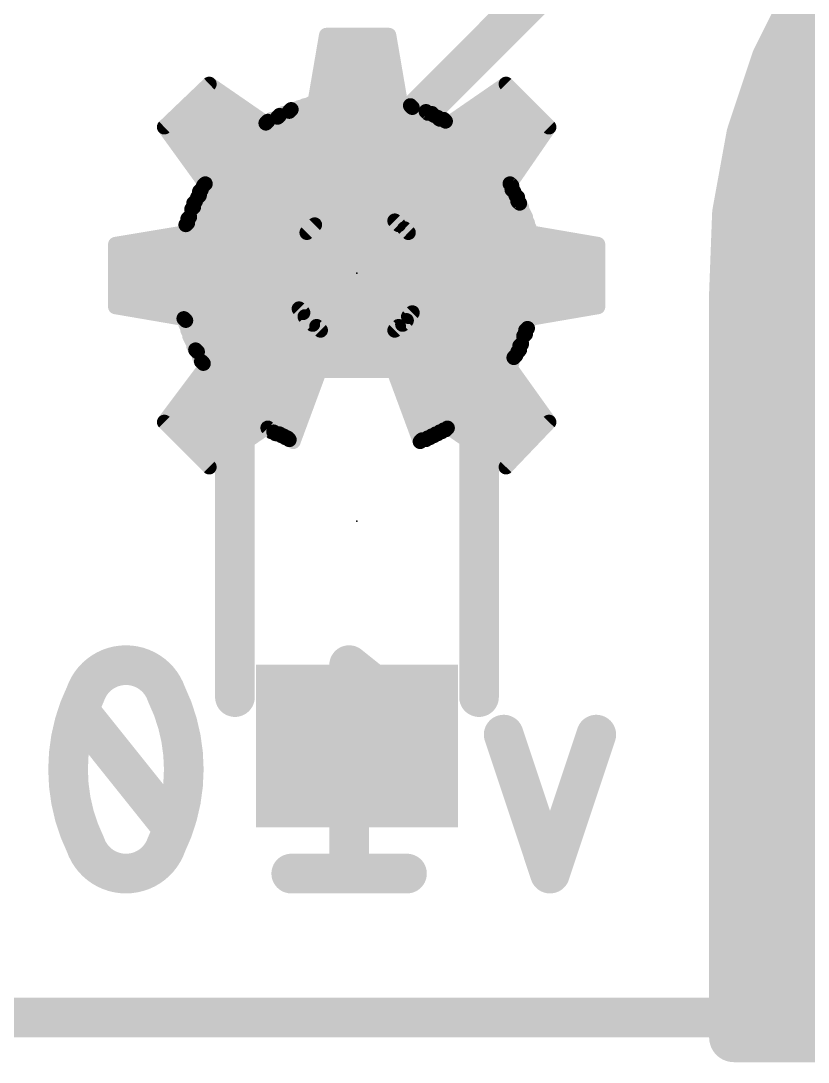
# Model space of a CAD drawing. Extents: x -32 to 103, y -61 to 35.
# Drawn here: x 17.33 to 21.36, y -0.23 to 5.1 of the extents above; entities that cross this region are included whole.
import ezdxf

# ---------------------------------------------------------------- set-up
doc = ezdxf.new("R2010")
doc.units = 0
for name, color, linetype in [('1', 12, 'CONTINUOUS'), ('16', 132, 'CONTINUOUS'), ('20', 53, 'CONTINUOUS'), ('21', 41, 'CONTINUOUS'), ('22', 40, 'CONTINUOUS'), ('23', 53, 'CONTINUOUS'), ('24', 53, 'CONTINUOUS'), ('29', 253, 'CONTINUOUS'), ('31', 253, 'CONTINUOUS')]:
    doc.layers.add(name, color=color, linetype=linetype)

# ---------------------------------------------------------------- blocks, each defined once
blk = doc.blocks.new('RECT')
blk.add_solid([(-0.5, -0.5), (0.5, -0.5), (-0.5, 0.5), (0.5, 0.5)])

msp = doc.modelspace()

# ---------------------------------------------------------------- linework, layer by layer
at = {"layer": '1'}
for points, const_width in [([(19.05, 4.318), (22.352, 7.62)], 0.2032), ([(21.5659, 5.2039), (21.3574, 4.8222)], 0.254), ([(21.3574, 4.8222), (21.2055, 4.4147)], 0.254), ([(21.3595, 4.826), (26.9005, 4.826)], 0.254), ([(21.2641, 4.572), (26.9959, 4.572)], 0.254), ([(21.2055, 4.4147), (21.113, 3.9898)], 0.254), ([(21.1844, 4.318), (27.0756, 4.318)], 0.254), ([(19.05, 3.69), (19.05, 4.318)], 0.2032), ([(21.1292, 4.064), (27.1308, 4.064)], 0.254), ([(21.113, 3.9898), (21.082, 3.556)], 0.254), ([(21.1002, 3.81), (27.1598, 3.81)], 0.254), ([(21.082, 3.556), (21.082, 0)], 0.254), ([(21.082, 3.556), (27.178, 3.556)], 0.254), ([(21.082, 3.302), (27.178, 3.302)], 0.254), ([(21.082, 3.048), (27.178, 3.048)], 0.254), ([(21.082, 2.794), (27.178, 2.794)], 0.254), ([(21.082, 2.54), (27.178, 2.54)], 0.254), ([(21.082, 2.286), (27.178, 2.286)], 0.254), ([(21.082, 2.032), (27.178, 2.032)], 0.254), ([(21.082, 1.778), (27.178, 1.778)], 0.254), ([(21.082, 1.524), (27.178, 1.524)], 0.254), ([(21.082, 1.27), (27.178, 1.27)], 0.254), ([(21.082, 1.016), (27.178, 1.016)], 0.254), ([(21.082, 0.762), (27.178, 0.762)], 0.254), ([(21.082, 0.508), (27.178, 0.508)], 0.254), ([(21.082, 0.254), (27.178, 0.254)], 0.254), ([(21.082, 0), (27.178, 0)], 0.254), ([(21.082, 0), (27.178, 0)], 0.254), ([(0, 0), (38.1, 0)], 0.2032)]:
    msp.add_lwpolyline(points, dxfattribs=dict(at, const_width=const_width))
for points, const_width in [([(21.3017, 4.8526, 1), (21.4132, 4.7918)], 0.127), ([(21.3595, 4.8895, 1), (21.3595, 4.7625)], 0.127), ([(21.4169, 4.8, 1), (21.2979, 4.8444)], 0.127), ([(21.2641, 4.6355, 1), (21.2641, 4.5085)], 0.127), ([(21.2675, 4.4012, 1), (21.1434, 4.4282)], 0.127), ([(21.146, 4.4369, 1), (21.265, 4.3925)], 0.127), ([(21.1844, 4.3815, 1), (21.1844, 4.2545)], 0.127), ([(19.1008, 4.318, 1), (18.9992, 4.318)], 0.1016), ([(19.0141, 4.3539, 1), (19.0859, 4.2821)], 0.1016), ([(21.1292, 4.1275, 1), (21.1292, 4.0005)], 0.127), ([(21.1764, 3.9852, 1), (21.0497, 3.9943)], 0.127), ([(21.051, 4.0033, 1), (21.1751, 3.9763)], 0.127), ([(21.1002, 3.8735, 1), (21.1002, 3.7465)], 0.127), ([(18.9992, 3.69, 1), (19.1008, 3.69)], 0.1016), ([(21.1455, 3.556, 1), (21.0185, 3.556)], 0.127), ([(21.082, 3.6195, 1), (21.082, 3.4925)], 0.127), ([(21.0187, 3.5605, 1), (21.1453, 3.5515)], 0.127), ([(21.082, 3.3655, 1), (21.082, 3.2385)], 0.127), ([(21.082, 3.1115, 1), (21.082, 2.9845)], 0.127), ([(21.082, 2.8575, 1), (21.082, 2.7305)], 0.127), ([(21.082, 2.6035, 1), (21.082, 2.4765)], 0.127), ([(21.082, 2.3495, 1), (21.082, 2.2225)], 0.127), ([(21.082, 2.0955, 1), (21.082, 1.9685)], 0.127), ([(21.082, 1.8415, 1), (21.082, 1.7145)], 0.127), ([(21.082, 1.5875, 1), (21.082, 1.4605)], 0.127), ([(21.082, 1.3335, 1), (21.082, 1.2065)], 0.127), ([(21.082, 1.0795, 1), (21.082, 0.9525)], 0.127), ([(21.082, 0.8255, 1), (21.082, 0.6985)], 0.127), ([(21.082, 0.5715, 1), (21.082, 0.4445)], 0.127), ([(21.082, 0.3175, 1), (21.082, 0.1905)], 0.127), ([(21.082, 0.0635, 1), (21.082, -0.0635)], 0.127), ([(21.082, 0.0635, 1), (21.082, -0.0635)], 0.127), ([(21.0185, 0, 1), (21.1455, 0)], 0.127)]:
    msp.add_lwpolyline(points, format="xyb", dxfattribs=dict(at, const_width=const_width))
at = {"layer": '16'}
for points, const_width in [([(21.5659, 5.2039), (21.3574, 4.8222)], 0.254), ([(21.3574, 4.8222), (21.2055, 4.4147)], 0.254), ([(21.3595, 4.826), (26.9005, 4.826)], 0.254), ([(21.2641, 4.572), (26.9959, 4.572)], 0.254), ([(21.2055, 4.4147), (21.113, 3.9898)], 0.254), ([(21.1844, 4.318), (27.0756, 4.318)], 0.254), ([(21.1292, 4.064), (27.1308, 4.064)], 0.254), ([(21.113, 3.9898), (21.082, 3.556)], 0.254), ([(21.1002, 3.81), (27.1598, 3.81)], 0.254), ([(21.082, 3.556), (21.082, 0)], 0.254), ([(21.082, 3.556), (27.178, 3.556)], 0.254), ([(21.082, 3.302), (27.178, 3.302)], 0.254), ([(21.082, 3.048), (27.178, 3.048)], 0.254), ([(21.082, 2.794), (27.178, 2.794)], 0.254), ([(21.082, 2.54), (27.178, 2.54)], 0.254), ([(21.082, 2.286), (27.178, 2.286)], 0.254), ([(21.082, 2.032), (27.178, 2.032)], 0.254), ([(19.3061, 1.5663), (19.0098, 1.8034)], 0.2032), ([(19.0098, 1.8034), (19.0098, 0.7366)], 0.2032), ([(21.082, 1.778), (27.178, 1.778)], 0.254), ([(18.1039, 0.9737), (17.6297, 1.5663)], 0.2032), ([(21.082, 1.524), (27.178, 1.524)], 0.254), ([(20.0385, 0.7366), (19.8014, 1.4478)], 0.2032), ([(20.2755, 1.4478), (20.0385, 0.7366)], 0.2032), ([(21.082, 1.27), (27.178, 1.27)], 0.254), ([(21.082, 1.016), (27.178, 1.016)], 0.254), ([(21.082, 0.762), (27.178, 0.762)], 0.254), ([(19.3061, 0.7366), (18.7135, 0.7366)], 0.2032), ([(21.082, 0.508), (27.178, 0.508)], 0.254), ([(21.082, 0.254), (27.178, 0.254)], 0.254), ([(21.082, 0), (27.178, 0)], 0.254), ([(21.082, 0), (27.178, 0)], 0.254), ([(38.1, 0), (0, 0)], 0.2032)]:
    msp.add_lwpolyline(points, dxfattribs=dict(at, const_width=const_width))
for points, const_width in [([(21.3017, 4.8526, 1), (21.4132, 4.7918)], 0.127), ([(21.3595, 4.8895, 1), (21.3595, 4.7625)], 0.127), ([(21.4169, 4.8, 1), (21.2979, 4.8444)], 0.127), ([(21.2641, 4.6355, 1), (21.2641, 4.5085)], 0.127), ([(21.2675, 4.4012, 1), (21.1434, 4.4282)], 0.127), ([(21.146, 4.4369, 1), (21.265, 4.3925)], 0.127), ([(21.1844, 4.3815, 1), (21.1844, 4.2545)], 0.127), ([(21.1292, 4.1275, 1), (21.1292, 4.0005)], 0.127), ([(21.1764, 3.9852, 1), (21.0497, 3.9943)], 0.127), ([(21.051, 4.0033, 1), (21.1751, 3.9763)], 0.127), ([(21.1002, 3.8735, 1), (21.1002, 3.7465)], 0.127), ([(21.1455, 3.556, 1), (21.0185, 3.556)], 0.127), ([(21.082, 3.6195, 1), (21.082, 3.4925)], 0.127), ([(21.0187, 3.5605, 1), (21.1453, 3.5515)], 0.127), ([(21.082, 3.3655, 1), (21.082, 3.2385)], 0.127), ([(21.082, 3.1115, 1), (21.082, 2.9845)], 0.127), ([(21.082, 2.8575, 1), (21.082, 2.7305)], 0.127), ([(21.082, 2.6035, 1), (21.082, 2.4765)], 0.127), ([(21.082, 2.3495, 1), (21.082, 2.2225)], 0.127), ([(21.082, 2.0955, 1), (21.082, 1.9685)], 0.127), ([(17.8668, 1.8034, 0.3205), (17.6593, 1.6552)], 0.2032), ([(18.0742, 1.6552, 0.3205), (17.8668, 1.8034)], 0.2032), ([(17.8668, 1.8542, 1), (17.8668, 1.7526)], 0.1016), ([(17.8668, 1.7526, 1), (17.8668, 1.8542)], 0.1016), ([(19.0415, 1.8431, 1), (18.978, 1.7637)], 0.1016), ([(19.0606, 1.8034, 1), (18.959, 1.8034)], 0.1016), ([(21.082, 1.8415, 1), (21.082, 1.7145)], 0.127), ([(17.6594, 1.6552, 0.1139), (17.5705, 1.27)], 0.2032), ([(17.6113, 1.6717, 1), (17.7074, 1.6388)], 0.1016), ([(17.705, 1.633, 1), (17.6137, 1.6775)], 0.1016), ([(18.1631, 1.27, 0.1139), (18.0742, 1.6552)], 0.2032), ([(18.1199, 1.6775, 1), (18.0286, 1.633)], 0.1016), ([(18.0262, 1.6388, 1), (18.1223, 1.6717)], 0.1016), ([(17.6694, 1.5981, 1), (17.5901, 1.5346)], 0.1016), ([(19.2744, 1.5267, 1), (19.3379, 1.606)], 0.1016), ([(21.082, 1.5875, 1), (21.082, 1.4605)], 0.127), ([(19.8496, 1.4639, 1), (19.7532, 1.4317)], 0.1016), ([(20.3237, 1.4317, 1), (20.2274, 1.4639)], 0.1016), ([(21.082, 1.3335, 1), (21.082, 1.2065)], 0.127), ([(17.5705, 1.27, 0.1139), (17.6594, 0.8848)], 0.2032), ([(17.6213, 1.27, 1), (17.5197, 1.27)], 0.1016), ([(18.0742, 0.8848, 0.1139), (18.1631, 1.27)], 0.2032), ([(18.2139, 1.27, 1), (18.1123, 1.27)], 0.1016), ([(17.5197, 1.27, 1), (17.6213, 1.27)], 0.1016), ([(18.1123, 1.27, 1), (18.2139, 1.27)], 0.1016), ([(21.082, 1.0795, 1), (21.082, 0.9525)], 0.127), ([(18.0642, 0.9419, 1), (18.1435, 1.0054)], 0.1016), ([(17.6594, 0.8848, 0.3205), (17.8668, 0.7366)], 0.2032), ([(17.7074, 0.9012, 1), (17.6113, 0.8683)], 0.1016), ([(17.8668, 0.7366, 0.3205), (18.0742, 0.8848)], 0.2032), ([(18.1223, 0.8683, 1), (18.0262, 0.9012)], 0.1016), ([(17.6137, 0.8625, 1), (17.705, 0.907)], 0.1016), ([(18.0286, 0.907, 1), (18.1199, 0.8625)], 0.1016), ([(21.082, 0.8255, 1), (21.082, 0.6985)], 0.127), ([(17.8668, 0.7874, 1), (17.8668, 0.6858)], 0.1016), ([(17.8668, 0.6858, 1), (17.8668, 0.7874)], 0.1016), ([(18.7135, 0.7874, 1), (18.7135, 0.6858)], 0.1016), ([(19.3061, 0.6858, 1), (19.3061, 0.7874)], 0.1016), ([(19.9903, 0.7527, 1), (20.0867, 0.7205)], 0.1016), ([(19.9903, 0.7205, 1), (20.0867, 0.7527)], 0.1016), ([(18.959, 0.7366, 1), (19.0606, 0.7366)], 0.1016), ([(21.082, 0.5715, 1), (21.082, 0.4445)], 0.127), ([(21.082, 0.3175, 1), (21.082, 0.1905)], 0.127), ([(21.082, 0.0635, 1), (21.082, -0.0635)], 0.127), ([(21.082, 0.0635, 1), (21.082, -0.0635)], 0.127), ([(21.0185, 0, 1), (21.1455, 0)], 0.127)]:
    msp.add_lwpolyline(points, format="xyb", dxfattribs=dict(at, const_width=const_width))
at = {"layer": '20', "const_width": 0.2032}
msp.add_lwpolyline([(0, 0), (38.1, 0)], dxfattribs=at)
at = {"layer": '21', "const_width": 0.2032}
for points in [[(19.675, 4.31), (18.425, 4.31)], [(18.425, 3.44), (18.425, 1.64)], [(19.675, 3.44), (19.675, 1.64)]]:
    msp.add_lwpolyline(points, dxfattribs=at)
at = {"layer": '21', "const_width": 0.1016}
for points in [[(18.425, 4.3608, 1), (18.425, 4.2592)], [(19.675, 4.2592, 1), (19.675, 4.3608)], [(18.4758, 3.44, 1), (18.3742, 3.44)], [(19.7258, 3.44, 1), (19.6242, 3.44)], [(18.3742, 1.64, 1), (18.4758, 1.64)], [(19.6242, 1.64, 1), (19.7258, 1.64)]]:
    msp.add_lwpolyline(points, format="xyb", dxfattribs=at)
at = {"layer": '22', "const_width": 0.076}
for points in [[(18.8334, 4.6774), (18.8934, 5.0274)], [(18.8934, 5.0274), (19.2134, 5.0274)], [(19.2134, 5.0274), (19.2734, 4.6774)], [(18.8915, 5.016), (19.2153, 5.016)], [(18.8784, 4.94), (19.2284, 4.94)], [(18.8654, 4.864), (19.2414, 4.864)], [(18.0634, 4.5574), (18.2934, 4.7774)], [(18.2934, 4.7774), (18.5834, 4.5774)], [(18.8524, 4.788), (19.2544, 4.788)], [(19.5234, 4.5774), (19.8134, 4.7774)], [(19.8134, 4.7774), (20.0334, 4.5574)], [(18.2251, 4.712), (18.3882, 4.712)], [(18.8393, 4.712), (19.2675, 4.712)], [(19.7186, 4.712), (19.8788, 4.712)], [(18.7334, 4.6474), (18.7534, 4.6574)], [(18.7534, 4.6574), (18.7634, 4.6574)], [(18.7634, 4.6574), (18.7834, 4.6674)], [(18.7834, 4.6674), (18.7934, 4.6674)], [(18.7934, 4.6674), (18.8134, 4.6774)], [(18.8134, 4.6774), (18.8334, 4.6774)], [(19.2734, 4.6774), (19.2834, 4.6774)], [(19.2834, 4.6774), (19.3034, 4.6674)], [(19.3034, 4.6674), (19.3234, 4.6674)], [(19.3234, 4.6674), (19.3334, 4.6574)], [(19.3334, 4.6574), (19.3534, 4.6574)], [(19.3534, 4.6574), (19.3734, 4.6474)], [(18.1456, 4.636), (18.4984, 4.636)], [(18.6234, 4.5974), (18.6434, 4.6074)], [(18.6434, 4.6074), (18.6534, 4.6174)], [(18.6534, 4.6174), (18.6734, 4.6274)], [(18.6734, 4.6274), (18.6834, 4.6274)], [(18.6834, 4.6274), (18.7034, 4.6374)], [(18.7007, 4.636), (19.4048, 4.636)], [(18.7034, 4.6374), (18.7134, 4.6474)], [(18.7134, 4.6474), (18.7334, 4.6474)], [(19.3734, 4.6474), (19.3834, 4.6474)], [(19.3834, 4.6474), (19.4034, 4.6374)], [(19.4034, 4.6374), (19.4134, 4.6274)], [(19.4134, 4.6274), (19.4334, 4.6274)], [(19.4334, 4.6274), (19.4434, 4.6174)], [(19.4434, 4.6174), (19.4634, 4.6074)], [(19.4634, 4.6074), (19.4734, 4.5974)], [(19.6084, 4.636), (19.9548, 4.636)], [(18.2734, 4.2674), (18.0634, 4.5574)], [(18.0662, 4.56), (20.0308, 4.56)], [(18.5834, 4.5774), (18.5934, 4.5874)], [(18.5934, 4.5874), (18.6134, 4.5974)], [(18.6134, 4.5974), (18.6234, 4.5974)], [(19.4734, 4.5974), (19.4934, 4.5974)], [(19.4934, 4.5974), (19.5034, 4.5874)], [(19.5034, 4.5874), (19.5234, 4.5774)], [(20.0334, 4.5574), (19.8334, 4.2674)], [(18.1165, 4.484), (19.9828, 4.484)], [(18.1716, 4.408), (19.9304, 4.408)], [(18.2266, 4.332), (19.878, 4.332)], [(18.2434, 4.2274), (18.2534, 4.2374)], [(18.2434, 4.2074), (18.2434, 4.2274)], [(18.2534, 4.2374), (18.2634, 4.2574)], [(18.2627, 4.256), (19.8434, 4.256)], [(18.2634, 4.2574), (18.2734, 4.2674)], [(19.8334, 4.2674), (19.8434, 4.2574)], [(19.8434, 4.2574), (19.8434, 4.2374)], [(19.8434, 4.2374), (19.8534, 4.2274)], [(19.8534, 4.2274), (19.8634, 4.2074)], [(18.2134, 4.1674), (18.2234, 4.1774)], [(18.2234, 4.1774), (18.2334, 4.1974)], [(18.2247, 4.18), (19.8734, 4.18)], [(18.2334, 4.1974), (18.2434, 4.2074)], [(19.8634, 4.2074), (19.8734, 4.1974)], [(19.8734, 4.1974), (19.8734, 4.1774)], [(19.8734, 4.1774), (19.8834, 4.1674)], [(18.2034, 4.1374), (18.2134, 4.1474)], [(18.2034, 4.1174), (18.2034, 4.1374)], [(18.2134, 4.1474), (18.2134, 4.1674)], [(18.9534, 4.1274), (18.9234, 4.1074)], [(18.9834, 4.1274), (18.9534, 4.1274)], [(19.0134, 4.1374), (18.9834, 4.1274)], [(19.0834, 4.1374), (19.0134, 4.1374)], [(19.1234, 4.1274), (19.0834, 4.1374)], [(19.1534, 4.1274), (19.1234, 4.1274)], [(19.1834, 4.1074), (19.1534, 4.1274)], [(19.8834, 4.1674), (19.8934, 4.1474)], [(19.8934, 4.1474), (19.8934, 4.1374)], [(19.8934, 4.1374), (19.9134, 4.0974)], [(18.1734, 4.0574), (18.1834, 4.0674)], [(18.1834, 4.0874), (18.1934, 4.0974)], [(18.1834, 4.0674), (18.1834, 4.0874)], [(18.1934, 4.0974), (18.2034, 4.1174)], [(18.1967, 4.104), (18.9133, 4.104)], [(18.8934, 4.0974), (18.8334, 4.0574)], [(18.9234, 4.1074), (18.8934, 4.0974)], [(19.2134, 4.0974), (19.1834, 4.1074)], [(19.1935, 4.104), (19.9101, 4.104)], [(19.2434, 4.0774), (19.2134, 4.0974)], [(19.2634, 4.0574), (19.2434, 4.0774)], [(19.9134, 4.0974), (19.9134, 4.0874)], [(19.9134, 4.0874), (19.9234, 4.0674)], [(19.9234, 4.0674), (19.9234, 4.0574)], [(17.8134, 3.9574), (18.1734, 4.0174)], [(18.1734, 4.0174), (18.1734, 4.0574)], [(18.1734, 4.028), (18.804, 4.028)], [(18.7934, 4.0174), (18.7534, 3.9574)], [(18.8334, 4.0574), (18.7934, 4.0174)], [(19.2934, 4.0374), (19.2634, 4.0574)], [(19.3134, 4.0174), (19.2934, 4.0374)], [(19.3028, 4.028), (19.9334, 4.028)], [(19.3534, 3.9574), (19.3134, 4.0174)], [(19.9234, 4.0574), (19.9334, 4.0374)], [(19.9334, 4.0374), (19.9334, 4.0174)], [(19.9334, 4.0174), (20.2834, 3.9574)], [(17.8134, 3.6374), (17.8134, 3.9574)], [(17.8134, 3.952), (18.7516, 3.952)], [(18.7434, 3.9274), (18.7234, 3.8974)], [(18.7534, 3.9574), (18.7434, 3.9274)], [(19.3934, 3.8374), (19.3534, 3.9574)], [(19.3552, 3.952), (20.2834, 3.952)], [(20.2834, 3.9574), (20.2834, 3.6374)], [(17.8134, 3.876), (18.7234, 3.876)], [(18.7234, 3.8674), (18.7134, 3.8374)], [(18.7234, 3.8974), (18.7234, 3.8674)], [(19.3805, 3.876), (20.2834, 3.876)], [(17.8134, 3.8), (18.7134, 3.8)], [(18.7134, 3.8374), (18.7134, 3.7474)], [(19.3934, 3.7774), (19.3934, 3.8374)], [(19.3934, 3.8), (20.2834, 3.8)], [(18.7134, 3.7474), (18.7234, 3.7174)], [(19.3834, 3.7474), (19.3934, 3.7774)], [(19.3834, 3.7174), (19.3834, 3.7474)], [(17.8134, 3.724), (18.7212, 3.724)], [(18.7234, 3.7174), (18.7234, 3.6974)], [(18.7234, 3.6974), (18.7334, 3.6774)], [(19.3634, 3.6774), (19.3834, 3.7174)], [(19.3834, 3.724), (20.2834, 3.724)], [(17.8134, 3.648), (18.7432, 3.648)], [(18.7334, 3.6774), (18.7434, 3.6474)], [(18.7434, 3.6474), (18.7534, 3.6274)], [(19.3334, 3.6074), (19.3534, 3.6474)], [(19.3534, 3.6474), (19.3634, 3.6774)], [(19.3536, 3.648), (20.2834, 3.648)], [(18.1634, 3.5774), (17.8134, 3.6374)], [(18.7534, 3.6274), (18.7734, 3.6074)], [(18.7734, 3.6074), (18.7834, 3.5874)], [(18.7834, 3.5874), (18.8234, 3.5474)], [(19.3034, 3.5674), (19.3134, 3.5874)], [(19.3134, 3.5874), (19.3334, 3.6074)], [(20.2834, 3.6374), (19.9334, 3.5774)], [(18.1734, 3.5674), (18.1634, 3.5774)], [(18.1688, 3.572), (18.7988, 3.572)], [(18.1734, 3.5474), (18.1734, 3.5674)], [(18.1834, 3.5274), (18.1734, 3.5474)], [(18.8234, 3.5474), (18.8434, 3.5374)], [(18.8434, 3.5374), (18.8634, 3.5174)], [(19.2434, 3.5174), (19.2634, 3.5374)], [(19.2634, 3.5374), (19.2834, 3.5474)], [(19.2834, 3.5474), (19.3034, 3.5674)], [(19.3057, 3.572), (19.9334, 3.572)], [(19.9334, 3.5674), (19.9234, 3.5474)], [(19.9234, 3.5474), (19.9234, 3.5274)], [(19.9334, 3.5774), (19.9334, 3.5674)], [(18.1834, 3.5174), (18.1834, 3.5274)], [(18.1934, 3.4974), (18.1834, 3.5174)], [(18.1934, 3.4874), (18.1934, 3.4974)], [(18.1934, 3.496), (18.9061, 3.496)], [(18.2134, 3.4474), (18.1934, 3.4874)], [(18.9234, 3.4874), (18.7234, 2.9474)], [(18.8634, 3.5174), (18.9234, 3.4874)], [(19.1734, 3.4874), (19.2034, 3.4974)], [(19.3734, 2.9474), (19.1734, 3.4874)], [(19.1993, 3.496), (19.912, 3.496)], [(19.2034, 3.4974), (19.2434, 3.5174)], [(19.9034, 3.4874), (19.8934, 3.4674)], [(19.9134, 3.4974), (19.9034, 3.4874)], [(19.9234, 3.5274), (19.9134, 3.5174)], [(19.9134, 3.5174), (19.9134, 3.4974)], [(18.2134, 3.4374), (18.2134, 3.4474)], [(18.2234, 3.4174), (18.2134, 3.4374)], [(19.8934, 3.4474), (19.8834, 3.4374)], [(19.8834, 3.4374), (19.8834, 3.4174)], [(19.8934, 3.4674), (19.8934, 3.4474)], [(18.2221, 3.42), (18.8985, 3.42)], [(18.2334, 3.4074), (18.2234, 3.4174)], [(18.2434, 3.3874), (18.2334, 3.4074)], [(18.2434, 3.3774), (18.2434, 3.3874)], [(18.2534, 3.3574), (18.2434, 3.3774)], [(19.1984, 3.42), (19.8834, 3.42)], [(19.8534, 3.3774), (19.8434, 3.3574)], [(19.8634, 3.3874), (19.8534, 3.3774)], [(19.8734, 3.4074), (19.8634, 3.3874)], [(19.8834, 3.4174), (19.8734, 3.4074)], [(18.0634, 3.0474), (18.2734, 3.3274)], [(18.2634, 3.3474), (18.2534, 3.3574)], [(18.2734, 3.3274), (18.2634, 3.3474)], [(18.2651, 3.344), (18.8703, 3.344)], [(19.2265, 3.344), (19.8417, 3.344)], [(19.8434, 3.3474), (19.8334, 3.3274)], [(19.8334, 3.3274), (20.0334, 3.0474)], [(19.8434, 3.3574), (19.8434, 3.3474)], [(18.2289, 3.268), (18.8422, 3.268)], [(19.2547, 3.268), (19.8758, 3.268)], [(18.1719, 3.192), (18.814, 3.192)], [(19.2828, 3.192), (19.9301, 3.192)], [(18.1149, 3.116), (18.7859, 3.116)], [(19.3109, 3.116), (19.9844, 3.116)], [(18.2934, 2.8174), (18.0634, 3.0474)], [(18.0708, 3.04), (18.7577, 3.04)], [(18.5834, 3.0174), (18.2934, 2.8174)], [(18.5934, 3.0174), (18.5834, 3.0174)], [(18.6134, 2.9974), (18.5934, 3.0174)], [(19.3391, 3.04), (20.0264, 3.04)], [(19.4934, 3.0074), (19.4834, 2.9974)], [(19.5034, 3.0074), (19.4934, 3.0074)], [(19.5134, 3.0174), (19.5034, 3.0074)], [(19.5234, 3.0174), (19.5134, 3.0174)], [(19.8134, 2.8174), (19.5234, 3.0174)], [(20.0334, 3.0474), (19.8134, 2.8174)], [(18.1468, 2.964), (18.506, 2.964)], [(18.6234, 2.9974), (18.6134, 2.9974)], [(18.6334, 2.9874), (18.6234, 2.9974)], [(18.6534, 2.9874), (18.6334, 2.9874)], [(18.6634, 2.9774), (18.6534, 2.9874)], [(18.6734, 2.9774), (18.6634, 2.9774)], [(18.6834, 2.9674), (18.6734, 2.9774)], [(18.6934, 2.9674), (18.6834, 2.9674)], [(18.7034, 2.9574), (18.6934, 2.9674)], [(18.6968, 2.964), (18.7296, 2.964)], [(18.7234, 2.9574), (18.7034, 2.9574)], [(18.7234, 2.9474), (18.7234, 2.9574)], [(19.3672, 2.964), (19.41, 2.964)], [(19.3834, 2.9574), (19.3734, 2.9474)], [(19.4034, 2.9574), (19.3834, 2.9574)], [(19.4134, 2.9674), (19.4034, 2.9574)], [(19.4234, 2.9674), (19.4134, 2.9674)], [(19.4334, 2.9774), (19.4234, 2.9674)], [(19.4434, 2.9774), (19.4334, 2.9774)], [(19.4534, 2.9874), (19.4434, 2.9774)], [(19.4634, 2.9874), (19.4534, 2.9874)], [(19.4734, 2.9974), (19.4634, 2.9874)], [(19.4834, 2.9974), (19.4734, 2.9974)], [(19.6008, 2.964), (19.9537, 2.964)], [(18.2228, 2.888), (18.3958, 2.888)], [(19.711, 2.888), (19.881, 2.888)]]:
    msp.add_lwpolyline(points, dxfattribs=at)
at = {"layer": '22', "const_width": 0.038}
for points in [[(18.8934, 5.0464, 1), (18.8934, 5.0084)], [(18.9121, 5.0242, 1), (18.8747, 5.0306)], [(19.2321, 5.0306, 1), (19.1947, 5.0242)], [(19.2134, 5.0084, 1), (19.2134, 5.0464)], [(18.8915, 5.035, 1), (18.8915, 4.997)], [(19.2153, 4.997, 1), (19.2153, 5.035)], [(18.8784, 4.959, 1), (18.8784, 4.921)], [(19.2284, 4.921, 1), (19.2284, 4.959)], [(18.8654, 4.883, 1), (18.8654, 4.845)], [(19.2414, 4.845, 1), (19.2414, 4.883)], [(18.3042, 4.793, 1), (18.2826, 4.7617)], [(18.3065, 4.7636, 1), (18.2803, 4.7911)], [(18.8524, 4.807, 1), (18.8524, 4.769)], [(19.2544, 4.769, 1), (19.2544, 4.807)], [(19.8268, 4.7908, 1), (19.8, 4.7639)], [(19.8242, 4.7617, 1), (19.8026, 4.793)], [(18.2251, 4.731, 1), (18.2251, 4.693)], [(18.3882, 4.693, 1), (18.3882, 4.731)], [(18.8393, 4.731, 1), (18.8393, 4.693)], [(19.2675, 4.693, 1), (19.2675, 4.731)], [(19.7186, 4.731, 1), (19.7186, 4.693)], [(19.8788, 4.693, 1), (19.8788, 4.731)], [(18.7534, 4.6764, 1), (18.7534, 4.6384)], [(18.7549, 4.6744, 1), (18.7719, 4.6404)], [(18.7619, 4.6404, 1), (18.7449, 4.6744)], [(18.7634, 4.6384, 1), (18.7634, 4.6764)], [(18.7834, 4.6864, 1), (18.7834, 4.6484)], [(18.7849, 4.6844, 1), (18.8019, 4.6504)], [(18.7919, 4.6504, 1), (18.7749, 4.6844)], [(18.7934, 4.6484, 1), (18.7934, 4.6864)], [(18.8134, 4.6964, 1), (18.8134, 4.6584)], [(18.8219, 4.6604, 1), (18.8049, 4.6944)], [(18.8147, 4.6806, 1), (18.8521, 4.6742)], [(18.8334, 4.6584, 1), (18.8334, 4.6964)], [(19.2734, 4.6964, 1), (19.2734, 4.6584)], [(19.2547, 4.6742, 1), (19.2921, 4.6806)], [(19.2919, 4.6944, 1), (19.2749, 4.6604)], [(19.2834, 4.6584, 1), (19.2834, 4.6964)], [(19.3034, 4.6864, 1), (19.3034, 4.6484)], [(19.2949, 4.6504, 1), (19.3119, 4.6844)], [(19.3368, 4.6808, 1), (19.31, 4.6539)], [(19.3334, 4.6764, 1), (19.3334, 4.6384)], [(19.3234, 4.6484, 1), (19.3234, 4.6864)], [(19.3619, 4.6744, 1), (19.3449, 4.6404)], [(19.3534, 4.6384, 1), (19.3534, 4.6764)], [(18.1456, 4.655, 1), (18.1456, 4.617)], [(18.4984, 4.617, 1), (18.4984, 4.655)], [(18.63, 4.6208, 1), (18.6568, 4.5939)], [(18.6449, 4.6344, 1), (18.6619, 4.6004)], [(18.6519, 4.5904, 1), (18.6349, 4.6244)], [(18.6668, 4.6039, 1), (18.64, 4.6308)], [(18.6734, 4.6464, 1), (18.6734, 4.6084)], [(18.6749, 4.6444, 1), (18.6919, 4.6104)], [(18.6819, 4.6104, 1), (18.6649, 4.6444)], [(18.7007, 4.655, 1), (18.7007, 4.617)], [(18.6834, 4.6084, 1), (18.6834, 4.6464)], [(18.69, 4.6508, 1), (18.7168, 4.6239)], [(18.7134, 4.6664, 1), (18.7134, 4.6284)], [(18.7119, 4.6204, 1), (18.6949, 4.6544)], [(18.7268, 4.6339, 1), (18.7, 4.6608)], [(18.7249, 4.6644, 1), (18.7419, 4.6304)], [(18.7334, 4.6284, 1), (18.7334, 4.6664)], [(19.32, 4.6439, 1), (19.3468, 4.6708)], [(19.3734, 4.6664, 1), (19.3734, 4.6284)], [(19.3919, 4.6644, 1), (19.3749, 4.6304)], [(19.3649, 4.6304, 1), (19.3819, 4.6644)], [(19.3834, 4.6284, 1), (19.3834, 4.6664)], [(19.4168, 4.6508, 1), (19.39, 4.6239)], [(19.4134, 4.6464, 1), (19.4134, 4.6084)], [(19.3949, 4.6204, 1), (19.4119, 4.6544)], [(19.4, 4.6139, 1), (19.4268, 4.6408)], [(19.4048, 4.617, 1), (19.4048, 4.655)], [(19.4468, 4.6408, 1), (19.42, 4.6139)], [(19.4519, 4.6344, 1), (19.4349, 4.6004)], [(19.43, 4.6039, 1), (19.4568, 4.6308)], [(19.4334, 4.6084, 1), (19.4334, 4.6464)], [(19.4768, 4.6208, 1), (19.45, 4.5939)], [(19.4549, 4.5904, 1), (19.4719, 4.6244)], [(19.6084, 4.655, 1), (19.6084, 4.617)], [(19.9548, 4.617, 1), (19.9548, 4.655)], [(18.0788, 4.5685, 1), (18.048, 4.5462)], [(18.0503, 4.5711, 1), (18.0765, 4.5436)], [(18.0662, 4.579, 1), (18.0662, 4.541)], [(18.57, 4.5908, 1), (18.5968, 4.5639)], [(18.5726, 4.5617, 1), (18.5942, 4.593)], [(18.5849, 4.6044, 1), (18.6019, 4.5704)], [(18.6068, 4.5739, 1), (18.58, 4.6008)], [(18.6134, 4.6164, 1), (18.6134, 4.5784)], [(18.6149, 4.6144, 1), (18.6319, 4.5804)], [(18.6219, 4.5804, 1), (18.6049, 4.6144)], [(18.6234, 4.5784, 1), (18.6234, 4.6164)], [(19.4734, 4.6164, 1), (19.4734, 4.5784)], [(19.46, 4.5839, 1), (19.4868, 4.6108)], [(19.5068, 4.6108, 1), (19.48, 4.5839)], [(19.5119, 4.6044, 1), (19.4949, 4.5704)], [(19.49, 4.5739, 1), (19.5168, 4.6008)], [(19.4934, 4.5784, 1), (19.4934, 4.6164)], [(19.5126, 4.593, 1), (19.5342, 4.5617)], [(19.5149, 4.5604, 1), (19.5319, 4.5944)], [(20.049, 4.5466, 1), (20.0178, 4.5682)], [(20.02, 4.5439, 1), (20.0468, 4.5708)], [(20.0308, 4.541, 1), (20.0308, 4.579)], [(18.1165, 4.503, 1), (18.1165, 4.465)], [(19.9828, 4.465, 1), (19.9828, 4.503)], [(18.1716, 4.427, 1), (18.1716, 4.389)], [(19.9304, 4.389, 1), (19.9304, 4.427)], [(18.2266, 4.351, 1), (18.2266, 4.313)], [(19.878, 4.313, 1), (19.878, 4.351)], [(18.2624, 4.2274, 1), (18.2244, 4.2274)], [(18.2364, 4.2459, 1), (18.2704, 4.2289)], [(18.2668, 4.2239, 1), (18.24, 4.2508)], [(18.2627, 4.275, 1), (18.2627, 4.237)], [(18.25, 4.2708, 1), (18.2768, 4.2439)], [(18.2804, 4.2489, 1), (18.2464, 4.2659)], [(18.258, 4.2562, 1), (18.2888, 4.2785)], [(18.2868, 4.2539, 1), (18.26, 4.2808)], [(19.8468, 4.2808, 1), (19.82, 4.2539)], [(19.8178, 4.2782, 1), (19.849, 4.2566)], [(19.8624, 4.2574, 1), (19.8244, 4.2574)], [(19.8568, 4.2508, 1), (19.83, 4.2239)], [(19.83, 4.2439, 1), (19.8568, 4.2708)], [(19.8704, 4.2359, 1), (19.8364, 4.2189)], [(19.8434, 4.237, 1), (19.8434, 4.275)], [(18.2247, 4.199, 1), (18.2247, 4.161)], [(18.2368, 4.1639, 1), (18.21, 4.1908)], [(18.22, 4.2108, 1), (18.2468, 4.1839)], [(18.2504, 4.1889, 1), (18.2164, 4.2059)], [(18.23, 4.2408, 1), (18.2568, 4.2139)], [(18.2244, 4.2074, 1), (18.2624, 4.2074)], [(18.2568, 4.1939, 1), (18.23, 4.2208)], [(19.8244, 4.2374, 1), (19.8624, 4.2374)], [(19.84, 4.2139, 1), (19.8668, 4.2408)], [(19.8768, 4.2208, 1), (19.85, 4.1939)], [(19.8464, 4.1989, 1), (19.8804, 4.2159)], [(19.8924, 4.1974, 1), (19.8544, 4.1974)], [(19.8868, 4.1908, 1), (19.86, 4.1639)], [(19.86, 4.1839, 1), (19.8868, 4.2108)], [(19.8734, 4.161, 1), (19.8734, 4.199)], [(18.2224, 4.1374, 1), (18.1844, 4.1374)], [(18.19, 4.1508, 1), (18.2168, 4.1239)], [(18.2324, 4.1674, 1), (18.1944, 4.1674)], [(18.2, 4.1808, 1), (18.2268, 4.1539)], [(18.1944, 4.1474, 1), (18.2324, 4.1474)], [(18.2268, 4.1339, 1), (18.2, 4.1608)], [(18.2064, 4.1859, 1), (18.2404, 4.1689)], [(18.9534, 4.1464, 1), (18.9534, 4.1084)], [(18.9639, 4.1116, 1), (18.9429, 4.1432)], [(18.9774, 4.1454, 1), (18.9894, 4.1093)], [(18.9834, 4.1084, 1), (18.9834, 4.1464)], [(19.0134, 4.1564, 1), (19.0134, 4.1184)], [(19.0194, 4.1193, 1), (19.0074, 4.1554)], [(19.088, 4.1558, 1), (19.0788, 4.1189)], [(19.0834, 4.1184, 1), (19.0834, 4.1564)], [(19.1234, 4.1464, 1), (19.1234, 4.1084)], [(19.1188, 4.1089, 1), (19.128, 4.1458)], [(19.1639, 4.1432, 1), (19.1429, 4.1116)], [(19.1534, 4.1084, 1), (19.1534, 4.1464)], [(19.8544, 4.1774, 1), (19.8924, 4.1774)], [(19.9004, 4.1759, 1), (19.8664, 4.1589)], [(19.87, 4.1539, 1), (19.8968, 4.1808)], [(19.9124, 4.1474, 1), (19.8744, 4.1474)], [(19.9104, 4.1459, 1), (19.8764, 4.1289)], [(19.8764, 4.1389, 1), (19.9104, 4.1559)], [(18.2024, 4.0874, 1), (18.1644, 4.0874)], [(18.17, 4.1008, 1), (18.1968, 4.0739)], [(18.1968, 4.0539, 1), (18.17, 4.0808)], [(18.1764, 4.1059, 1), (18.2104, 4.0889)], [(18.1967, 4.123, 1), (18.1967, 4.085)], [(18.2068, 4.0839, 1), (18.18, 4.1108)], [(18.1844, 4.1174, 1), (18.2224, 4.1174)], [(18.2204, 4.1089, 1), (18.1864, 4.1259)], [(18.8874, 4.1154, 1), (18.8994, 4.0793)], [(18.9039, 4.0816, 1), (18.8829, 4.1132)], [(18.9129, 4.1232, 1), (18.9339, 4.0916)], [(18.9133, 4.085, 1), (18.9133, 4.123)], [(18.9294, 4.0893, 1), (18.9174, 4.1254)], [(19.1894, 4.1254, 1), (19.1774, 4.0893)], [(19.1729, 4.0916, 1), (19.1939, 4.1232)], [(19.1935, 4.123, 1), (19.1935, 4.085)], [(19.2239, 4.1132, 1), (19.2029, 4.0816)], [(19.2074, 4.0793, 1), (19.2194, 4.1154)], [(19.2568, 4.0908, 1), (19.23, 4.0639)], [(19.2329, 4.0616, 1), (19.2539, 4.0932)], [(19.8744, 4.1374, 1), (19.9124, 4.1374)], [(19.9324, 4.0974, 1), (19.8944, 4.0974)], [(19.9304, 4.0959, 1), (19.8964, 4.0789)], [(19.8944, 4.0874, 1), (19.9324, 4.0874)], [(19.8964, 4.0889, 1), (19.9304, 4.1059)], [(19.9424, 4.0674, 1), (19.9044, 4.0674)], [(19.9101, 4.085, 1), (19.9101, 4.123)], [(18.1924, 4.0574, 1), (18.1544, 4.0574)], [(18.16, 4.0708, 1), (18.1868, 4.0439)], [(18.1734, 4.047, 1), (18.1734, 4.009)], [(18.1644, 4.0674, 1), (18.2024, 4.0674)], [(18.1765, 3.9986, 1), (18.1703, 4.0361)], [(18.8092, 4.0068, 1), (18.7776, 4.0279)], [(18.804, 4.009, 1), (18.804, 4.047)], [(18.8229, 4.0732, 1), (18.8439, 4.0416)], [(18.8468, 4.0439, 1), (18.82, 4.0708)], [(19.2739, 4.0732, 1), (19.2529, 4.0416)], [(19.25, 4.0439, 1), (19.2768, 4.0708)], [(19.3068, 4.0508, 1), (19.28, 4.0239)], [(19.2829, 4.0216, 1), (19.3039, 4.0532)], [(19.3028, 4.047, 1), (19.3028, 4.009)], [(19.3292, 4.0279, 1), (19.2976, 4.0068)], [(19.9404, 4.0659, 1), (19.9064, 4.0489)], [(19.9044, 4.0574, 1), (19.9424, 4.0574)], [(19.9064, 4.0589, 1), (19.9404, 4.0759)], [(19.9524, 4.0374, 1), (19.9144, 4.0374)], [(19.9366, 4.0361, 1), (19.9302, 3.9986)], [(19.9164, 4.0289, 1), (19.9504, 4.0459)], [(19.9334, 4.009, 1), (19.9334, 4.047)], [(18.1544, 4.0174, 1), (18.1924, 4.0174)], [(18.78, 4.0308, 1), (18.8068, 4.0039)], [(19.3, 4.0039, 1), (19.3268, 4.0308)], [(19.9144, 4.0174, 1), (19.9524, 4.0174)], [(17.8324, 3.9574, 1), (17.7944, 3.9574)], [(17.8103, 3.9761, 1), (17.8165, 3.9386)], [(17.8134, 3.971, 1), (17.8134, 3.933)], [(18.7254, 3.9334, 1), (18.7614, 3.9214)], [(18.7592, 3.9168, 1), (18.7276, 3.9379)], [(18.7376, 3.9679, 1), (18.7692, 3.9468)], [(18.7714, 3.9514, 1), (18.7354, 3.9634)], [(18.7516, 3.933, 1), (18.7516, 3.971)], [(19.3714, 3.9634, 1), (19.3354, 3.9514)], [(19.3552, 3.971, 1), (19.3552, 3.933)], [(19.3376, 3.9468, 1), (19.3692, 3.9679)], [(20.3024, 3.9574, 1), (20.2644, 3.9574)], [(20.2802, 3.9386, 1), (20.2866, 3.9761)], [(20.2834, 3.933, 1), (20.2834, 3.971)], [(17.8134, 3.895, 1), (17.8134, 3.857)], [(18.7424, 3.8974, 1), (18.7044, 3.8974)], [(18.7076, 3.9079, 1), (18.7392, 3.8868)], [(18.7414, 3.8614, 1), (18.7054, 3.8734)], [(18.7234, 3.857, 1), (18.7234, 3.895)], [(19.3805, 3.895, 1), (19.3805, 3.857)], [(20.2834, 3.857, 1), (20.2834, 3.895)], [(17.8134, 3.819, 1), (17.8134, 3.781)], [(18.7324, 3.8374, 1), (18.6944, 3.8374)], [(18.6954, 3.8434, 1), (18.7314, 3.8314)], [(18.7044, 3.8674, 1), (18.7424, 3.8674)], [(18.7134, 3.781, 1), (18.7134, 3.819)], [(19.4124, 3.8374, 1), (19.3744, 3.8374)], [(19.3934, 3.819, 1), (19.3934, 3.781)], [(19.3754, 3.8314, 1), (19.4114, 3.8434)], [(20.2834, 3.781, 1), (20.2834, 3.819)], [(18.7314, 3.7534, 1), (18.6954, 3.7414)], [(19.4024, 3.7474, 1), (19.3644, 3.7474)], [(19.3744, 3.7774, 1), (19.4124, 3.7774)], [(19.4114, 3.7714, 1), (19.3754, 3.7834)], [(17.8134, 3.743, 1), (17.8134, 3.705)], [(18.6944, 3.7474, 1), (18.7324, 3.7474)], [(18.7424, 3.7174, 1), (18.7044, 3.7174)], [(18.7404, 3.7059, 1), (18.7064, 3.6889)], [(18.7054, 3.7114, 1), (18.7414, 3.7234)], [(18.7212, 3.705, 1), (18.7212, 3.743)], [(19.3654, 3.7534, 1), (19.4014, 3.7414)], [(19.3834, 3.743, 1), (19.3834, 3.705)], [(19.3644, 3.7174, 1), (19.4024, 3.7174)], [(19.4004, 3.7089, 1), (19.3664, 3.7259)], [(20.2834, 3.705, 1), (20.2834, 3.743)], [(17.8134, 3.667, 1), (17.8134, 3.629)], [(18.7044, 3.6974, 1), (18.7424, 3.6974)], [(18.7514, 3.6834, 1), (18.7154, 3.6714)], [(18.7164, 3.6689, 1), (18.7504, 3.6859)], [(18.7604, 3.6559, 1), (18.7264, 3.6389)], [(18.7432, 3.629, 1), (18.7432, 3.667)], [(19.3536, 3.667, 1), (19.3536, 3.629)], [(19.3704, 3.6389, 1), (19.3364, 3.6559)], [(19.3464, 3.6859, 1), (19.3804, 3.6689)], [(19.3814, 3.6714, 1), (19.3454, 3.6834)], [(20.2834, 3.629, 1), (20.2834, 3.667)], [(17.8166, 3.6561, 1), (17.8102, 3.6186)], [(17.7944, 3.6374, 1), (17.8324, 3.6374)], [(18.7254, 3.6414, 1), (18.7614, 3.6534)], [(18.7668, 3.6408, 1), (18.74, 3.6139)], [(18.7364, 3.6189, 1), (18.7704, 3.6359)], [(18.7904, 3.6159, 1), (18.7564, 3.5989)], [(18.76, 3.5939, 1), (18.7868, 3.6208)], [(18.7968, 3.6008, 1), (18.77, 3.5739)], [(19.3304, 3.5789, 1), (19.2964, 3.5959)], [(19.3164, 3.6159, 1), (19.3504, 3.5989)], [(19.3468, 3.5939, 1), (19.32, 3.6208)], [(19.3354, 3.6534, 1), (19.3714, 3.6414)], [(20.2644, 3.6374, 1), (20.3024, 3.6374)], [(20.2866, 3.6186, 1), (20.2802, 3.6561)], [(18.1768, 3.5908, 1), (18.15, 3.5639)], [(18.1688, 3.591, 1), (18.1688, 3.553)], [(18.1924, 3.5674, 1), (18.1544, 3.5674)], [(18.1904, 3.5559, 1), (18.1564, 3.5389)], [(18.16, 3.5539, 1), (18.1868, 3.5808)], [(18.1602, 3.5586, 1), (18.1666, 3.5961)], [(18.7664, 3.5789, 1), (18.8004, 3.5959)], [(18.7988, 3.553, 1), (18.7988, 3.591)], [(18.8319, 3.5644, 1), (18.8149, 3.5304)], [(18.81, 3.5339, 1), (18.8368, 3.5608)], [(18.8568, 3.5508, 1), (18.83, 3.5239)], [(18.8349, 3.5204, 1), (18.8519, 3.5544)], [(19.2549, 3.5544, 1), (19.2719, 3.5204)], [(19.2768, 3.5239, 1), (19.25, 3.5508)], [(19.27, 3.5608, 1), (19.2968, 3.5339)], [(19.2919, 3.5304, 1), (19.2749, 3.5644)], [(19.2864, 3.5759, 1), (19.3204, 3.5589)], [(19.3057, 3.591, 1), (19.3057, 3.553)], [(19.3168, 3.5539, 1), (19.29, 3.5808)], [(19.3, 3.6008, 1), (19.3268, 3.5739)], [(19.9424, 3.5474, 1), (19.9044, 3.5474)], [(19.9064, 3.5559, 1), (19.9404, 3.5389)], [(19.9524, 3.5774, 1), (19.9144, 3.5774)], [(19.9302, 3.5961, 1), (19.9366, 3.5586)], [(19.9144, 3.5674, 1), (19.9524, 3.5674)], [(19.9504, 3.5589, 1), (19.9164, 3.5759)], [(19.9334, 3.553, 1), (19.9334, 3.591)], [(18.1544, 3.5474, 1), (18.1924, 3.5474)], [(18.2024, 3.5274, 1), (18.1644, 3.5274)], [(18.2004, 3.5259, 1), (18.1664, 3.5089)], [(18.1644, 3.5174, 1), (18.2024, 3.5174)], [(18.1664, 3.5189, 1), (18.2004, 3.5359)], [(18.2124, 3.4974, 1), (18.1744, 3.4974)], [(18.1934, 3.515, 1), (18.1934, 3.477)], [(18.2104, 3.4959, 1), (18.1764, 3.4789)], [(18.1764, 3.4889, 1), (18.2104, 3.5059)], [(18.8719, 3.5344, 1), (18.8549, 3.5004)], [(18.85, 3.5039, 1), (18.8768, 3.5308)], [(18.9412, 3.4808, 1), (18.9056, 3.494)], [(18.9061, 3.477, 1), (18.9061, 3.515)], [(18.9149, 3.4704, 1), (18.9319, 3.5044)], [(19.1912, 3.494, 1), (19.1556, 3.4808)], [(19.1674, 3.5054, 1), (19.1794, 3.4693)], [(19.1993, 3.515, 1), (19.1993, 3.477)], [(19.1949, 3.5144, 1), (19.2119, 3.4804)], [(19.2094, 3.4793, 1), (19.1974, 3.5154)], [(19.23, 3.5308, 1), (19.2568, 3.5039)], [(19.2519, 3.5004, 1), (19.2349, 3.5344)], [(19.89, 3.5008, 1), (19.9168, 3.4739)], [(19.9204, 3.4789, 1), (19.8864, 3.4959)], [(19.9324, 3.5174, 1), (19.8944, 3.5174)], [(19.9, 3.5308, 1), (19.9268, 3.5039)], [(19.9268, 3.4839, 1), (19.9, 3.5108)], [(19.9044, 3.5274, 1), (19.9424, 3.5274)], [(19.9368, 3.5139, 1), (19.91, 3.5408)], [(19.912, 3.477, 1), (19.912, 3.515)], [(18.1744, 3.4874, 1), (18.2124, 3.4874)], [(18.2324, 3.4474, 1), (18.1944, 3.4474)], [(18.2304, 3.4459, 1), (18.1964, 3.4289)], [(18.1964, 3.4389, 1), (18.2304, 3.4559)], [(19.9024, 3.4374, 1), (19.8644, 3.4374)], [(19.87, 3.4508, 1), (19.8968, 3.4239)], [(19.9124, 3.4674, 1), (19.8744, 3.4674)], [(19.8764, 3.4759, 1), (19.9104, 3.4589)], [(19.8744, 3.4474, 1), (19.9124, 3.4474)], [(19.9068, 3.4339, 1), (19.88, 3.4608)], [(19.8944, 3.4974, 1), (19.9324, 3.4974)], [(18.1944, 3.4374, 1), (18.2324, 3.4374)], [(18.2221, 3.439, 1), (18.2221, 3.401)], [(18.2368, 3.4308, 1), (18.21, 3.4039)], [(18.2064, 3.4089, 1), (18.2404, 3.4259)], [(18.2504, 3.4159, 1), (18.2164, 3.3989)], [(18.22, 3.3939, 1), (18.2468, 3.4208)], [(18.2624, 3.3874, 1), (18.2244, 3.3874)], [(18.2604, 3.3859, 1), (18.2264, 3.3689)], [(18.2264, 3.3789, 1), (18.2604, 3.3959)], [(18.8985, 3.401, 1), (18.8985, 3.439)], [(19.1984, 3.439, 1), (19.1984, 3.401)], [(19.8704, 3.3689, 1), (19.8364, 3.3859)], [(19.8464, 3.3959, 1), (19.8804, 3.3789)], [(19.8768, 3.3739, 1), (19.85, 3.4008)], [(19.86, 3.4208, 1), (19.8868, 3.3939)], [(19.8904, 3.3989, 1), (19.8564, 3.4159)], [(19.8644, 3.4174, 1), (19.9024, 3.4174)], [(19.8968, 3.4039, 1), (19.87, 3.4308)], [(19.8834, 3.401, 1), (19.8834, 3.439)], [(18.2244, 3.3774, 1), (18.2624, 3.3774)], [(18.2668, 3.3708, 1), (18.24, 3.3439)], [(18.2364, 3.3489, 1), (18.2704, 3.3659)], [(18.2804, 3.3559, 1), (18.2464, 3.3389)], [(18.2651, 3.363, 1), (18.2651, 3.325)], [(18.25, 3.3339, 1), (18.2768, 3.3608)], [(18.2886, 3.316, 1), (18.2582, 3.3388)], [(18.8703, 3.325, 1), (18.8703, 3.363)], [(19.2265, 3.363, 1), (19.2265, 3.325)], [(19.8489, 3.3384, 1), (19.8179, 3.3163)], [(19.8624, 3.3574, 1), (19.8244, 3.3574)], [(19.8264, 3.3659, 1), (19.8604, 3.3489)], [(19.8244, 3.3474, 1), (19.8624, 3.3474)], [(19.8604, 3.3389, 1), (19.8264, 3.3559)], [(19.84, 3.3908, 1), (19.8668, 3.3639)], [(19.8417, 3.325, 1), (19.8417, 3.363)], [(18.2289, 3.287, 1), (18.2289, 3.249)], [(18.2564, 3.3189, 1), (18.2904, 3.3359)], [(18.8422, 3.249, 1), (18.8422, 3.287)], [(19.2547, 3.287, 1), (19.2547, 3.249)], [(19.8164, 3.3359, 1), (19.8504, 3.3189)], [(19.8758, 3.249, 1), (19.8758, 3.287)], [(18.1719, 3.211, 1), (18.1719, 3.173)], [(18.814, 3.173, 1), (18.814, 3.211)], [(19.2828, 3.211, 1), (19.2828, 3.173)], [(19.9301, 3.173, 1), (19.9301, 3.211)], [(18.1149, 3.135, 1), (18.1149, 3.097)], [(18.7859, 3.097, 1), (18.7859, 3.135)], [(19.3109, 3.135, 1), (19.3109, 3.097)], [(19.9844, 3.097, 1), (19.9844, 3.135)], [(18.0768, 3.0608, 1), (18.05, 3.0339)], [(18.0482, 3.0588, 1), (18.0786, 3.036)], [(18.0708, 3.059, 1), (18.0708, 3.021)], [(18.5834, 3.0364, 1), (18.5834, 2.9984)], [(18.5942, 3.0017, 1), (18.5726, 3.033)], [(18.6068, 3.0308, 1), (18.58, 3.0039)], [(18.5934, 2.9984, 1), (18.5934, 3.0364)], [(18.7577, 3.021, 1), (18.7577, 3.059)], [(19.3391, 3.059, 1), (19.3391, 3.021)], [(19.4934, 3.0264, 1), (19.4934, 2.9884)], [(19.5068, 2.9939, 1), (19.48, 3.0208)], [(19.49, 3.0208, 1), (19.5168, 2.9939)], [(19.5134, 3.0364, 1), (19.5134, 2.9984)], [(19.5268, 3.0039, 1), (19.5, 3.0308)], [(19.5034, 2.9884, 1), (19.5034, 3.0264)], [(19.5342, 3.033, 1), (19.5126, 3.0017)], [(19.5234, 2.9984, 1), (19.5234, 3.0364)], [(20.0179, 3.0363, 1), (20.0489, 3.0584)], [(20.0471, 3.0342, 1), (20.0197, 3.0605)], [(20.0264, 3.021, 1), (20.0264, 3.059)], [(18.1468, 2.983, 1), (18.1468, 2.945)], [(18.506, 2.945, 1), (18.506, 2.983)], [(18.6134, 3.0164, 1), (18.6134, 2.9784)], [(18.6, 2.9839, 1), (18.6268, 3.0108)], [(18.6368, 3.0108, 1), (18.61, 2.9839)], [(18.6334, 3.0064, 1), (18.6334, 2.9684)], [(18.62, 2.9739, 1), (18.6468, 3.0008)], [(18.6234, 2.9784, 1), (18.6234, 3.0164)], [(18.6668, 3.0008, 1), (18.64, 2.9739)], [(18.6634, 2.9964, 1), (18.6634, 2.9584)], [(18.65, 2.9639, 1), (18.6768, 2.9908)], [(18.6534, 2.9684, 1), (18.6534, 3.0064)], [(18.6868, 2.9908, 1), (18.66, 2.9639)], [(18.6834, 2.9864, 1), (18.6834, 2.9484)], [(18.67, 2.9539, 1), (18.6968, 2.9808)], [(18.6734, 2.9584, 1), (18.6734, 2.9964)], [(18.7068, 2.9808, 1), (18.68, 2.9539)], [(18.6968, 2.983, 1), (18.6968, 2.945)], [(18.7034, 2.9764, 1), (18.7034, 2.9384)], [(18.69, 2.9439, 1), (18.7168, 2.9708)], [(18.6934, 2.9484, 1), (18.6934, 2.9864)], [(18.7424, 2.9574, 1), (18.7044, 2.9574)], [(18.7234, 2.9384, 1), (18.7234, 2.9764)], [(18.7296, 2.945, 1), (18.7296, 2.983)], [(19.3672, 2.983, 1), (19.3672, 2.945)], [(19.3834, 2.9764, 1), (19.3834, 2.9384)], [(19.3968, 2.9439, 1), (19.37, 2.9708)], [(19.39, 2.9708, 1), (19.4168, 2.9439)], [(19.4134, 2.9864, 1), (19.4134, 2.9484)], [(19.4268, 2.9539, 1), (19.4, 2.9808)], [(19.4034, 2.9384, 1), (19.4034, 2.9764)], [(19.41, 2.9808, 1), (19.4368, 2.9539)], [(19.41, 2.945, 1), (19.41, 2.983)], [(19.4334, 2.9964, 1), (19.4334, 2.9584)], [(19.4468, 2.9639, 1), (19.42, 2.9908)], [(19.4234, 2.9484, 1), (19.4234, 2.9864)], [(19.43, 2.9908, 1), (19.4568, 2.9639)], [(19.4534, 3.0064, 1), (19.4534, 2.9684)], [(19.4668, 2.9739, 1), (19.44, 3.0008)], [(19.4434, 2.9584, 1), (19.4434, 2.9964)], [(19.45, 3.0008, 1), (19.4768, 2.9739)], [(19.4734, 3.0164, 1), (19.4734, 2.9784)], [(19.4868, 2.9839, 1), (19.46, 3.0108)], [(19.4634, 2.9684, 1), (19.4634, 3.0064)], [(19.47, 3.0108, 1), (19.4968, 2.9839)], [(19.4834, 2.9784, 1), (19.4834, 3.0164)], [(19.6008, 2.983, 1), (19.6008, 2.945)], [(19.9537, 2.945, 1), (19.9537, 2.983)], [(18.7056, 2.954, 1), (18.7412, 2.9408)], [(18.7044, 2.9474, 1), (18.7424, 2.9474)], [(19.36, 2.9608, 1), (19.3868, 2.9339)], [(19.3556, 2.9408, 1), (19.3912, 2.954)], [(18.2228, 2.907, 1), (18.2228, 2.869)], [(18.3958, 2.869, 1), (18.3958, 2.907)], [(19.711, 2.907, 1), (19.711, 2.869)], [(19.881, 2.869, 1), (19.881, 2.907)], [(18.2826, 2.833, 1), (18.3042, 2.8017)], [(18.28, 2.8039, 1), (18.3068, 2.8308)], [(19.7997, 2.8305, 1), (19.8271, 2.8042)], [(19.8026, 2.8017, 1), (19.8242, 2.833)]]:
    msp.add_lwpolyline(points, format="xyb", dxfattribs=at)
at = {"layer": '23'}
msp.add_point((19.05, 2.54), dxfattribs=at)
at = {"layer": '24'}
msp.add_point((19.05, 3.81), dxfattribs=at)
at = {"layer": '29', "const_width": 0.254}
for points in [[(21.197, 4.9003), (21.3788, 5.2639)], [(21.2868, 5.08), (26.9217, 5.08)], [(21.0684, 4.5146), (21.197, 4.9003)], [(21.1722, 4.826), (27.0385, 4.826)], [(21.0875, 4.572), (27.1359, 4.572)], [(20.9957, 4.1146), (21.0684, 4.5146)], [(21.0327, 4.318), (27.2049, 4.318)], [(20.9804, 3.7084), (20.9957, 4.1146)], [(20.9938, 4.064), (27.2484, 4.064)], [(20.9842, 3.81), (27.2796, 3.81)], [(20.9804, -0.1016), (20.9804, 3.7084)], [(20.9804, 3.556), (27.2796, 3.556)], [(20.9804, 3.302), (27.2796, 3.302)], [(20.9804, 3.048), (27.2796, 3.048)], [(20.9804, 2.794), (27.2796, 2.794)], [(20.9804, 2.54), (27.2796, 2.54)], [(20.9804, 2.286), (27.2796, 2.286)], [(20.9804, 2.032), (27.2796, 2.032)], [(20.9804, 1.778), (27.2796, 1.778)], [(20.9804, 1.524), (27.2796, 1.524)], [(20.9804, 1.27), (27.2796, 1.27)], [(20.9804, 1.016), (27.2796, 1.016)], [(20.9804, 0.762), (27.2796, 0.762)], [(20.9804, 0.508), (27.2796, 0.508)], [(20.9804, 0.254), (27.2796, 0.254)], [(20.9804, 0), (27.2796, 0)], [(27.2796, -0.1016), (20.9804, -0.1016)]]:
    msp.add_lwpolyline(points, dxfattribs=at)
at = {"layer": '29', "const_width": 0.127}
for points in [[(21.2868, 5.1435, 1), (21.2868, 5.0165)], [(21.2572, 4.8802, 1), (21.1367, 4.9204)], [(21.1402, 4.9287, 1), (21.2538, 4.8719)], [(21.1722, 4.8895, 1), (21.1722, 4.7625)], [(21.0875, 4.6355, 1), (21.0875, 4.5085)], [(21.1309, 4.5033, 1), (21.0059, 4.526)], [(21.0082, 4.5347, 1), (21.1287, 4.4945)], [(21.0327, 4.3815, 1), (21.0327, 4.2545)], [(21.0592, 4.1122, 1), (20.9323, 4.117)], [(20.9938, 4.1275, 1), (20.9938, 4.0005)], [(20.9333, 4.126, 1), (21.0582, 4.1033)], [(20.9842, 3.8735, 1), (20.9842, 3.7465)], [(21.0439, 3.7084, 1), (20.9169, 3.7084)], [(20.9169, 3.7108, 1), (21.0439, 3.706)], [(20.9804, 3.6195, 1), (20.9804, 3.4925)], [(20.9804, 3.3655, 1), (20.9804, 3.2385)], [(20.9804, 3.1115, 1), (20.9804, 2.9845)], [(20.9804, 2.8575, 1), (20.9804, 2.7305)], [(20.9804, 2.6035, 1), (20.9804, 2.4765)], [(20.9804, 2.3495, 1), (20.9804, 2.2225)], [(20.9804, 2.0955, 1), (20.9804, 1.9685)], [(20.9804, 1.8415, 1), (20.9804, 1.7145)], [(20.9804, 1.5875, 1), (20.9804, 1.4605)], [(20.9804, 1.3335, 1), (20.9804, 1.2065)], [(20.9804, 1.0795, 1), (20.9804, 0.9525)], [(20.9804, 0.8255, 1), (20.9804, 0.6985)], [(20.9804, 0.5715, 1), (20.9804, 0.4445)], [(20.9804, 0.3175, 1), (20.9804, 0.1905)], [(20.9804, 0.0635, 1), (20.9804, -0.0635)], [(20.9804, -0.0381, 1), (20.9804, -0.1651)], [(20.9169, -0.1016, 1), (21.0439, -0.1016)]]:
    msp.add_lwpolyline(points, format="xyb", dxfattribs=at)

# ---------------------------------------------------------------- block references
at = {"layer": '1', "xscale": 0.63, "yscale": 0.83, "rotation": 270}
for p in [(19.05, 3.69), (19.05, 1.39)]:
    msp.add_blockref('RECT', p, dxfattribs=at)
at = {"layer": '29', "xscale": 0.8332, "yscale": 1.0332, "rotation": 270}
for p in [(19.05, 3.69), (19.05, 1.39)]:
    msp.add_blockref('RECT', p, dxfattribs=at)
at = {"layer": '31', "xscale": 0.63, "yscale": 0.83, "rotation": 270}
for p in [(19.05, 3.69), (19.05, 1.39)]:
    msp.add_blockref('RECT', p, dxfattribs=at)

doc.saveas('drawing.dxf')
